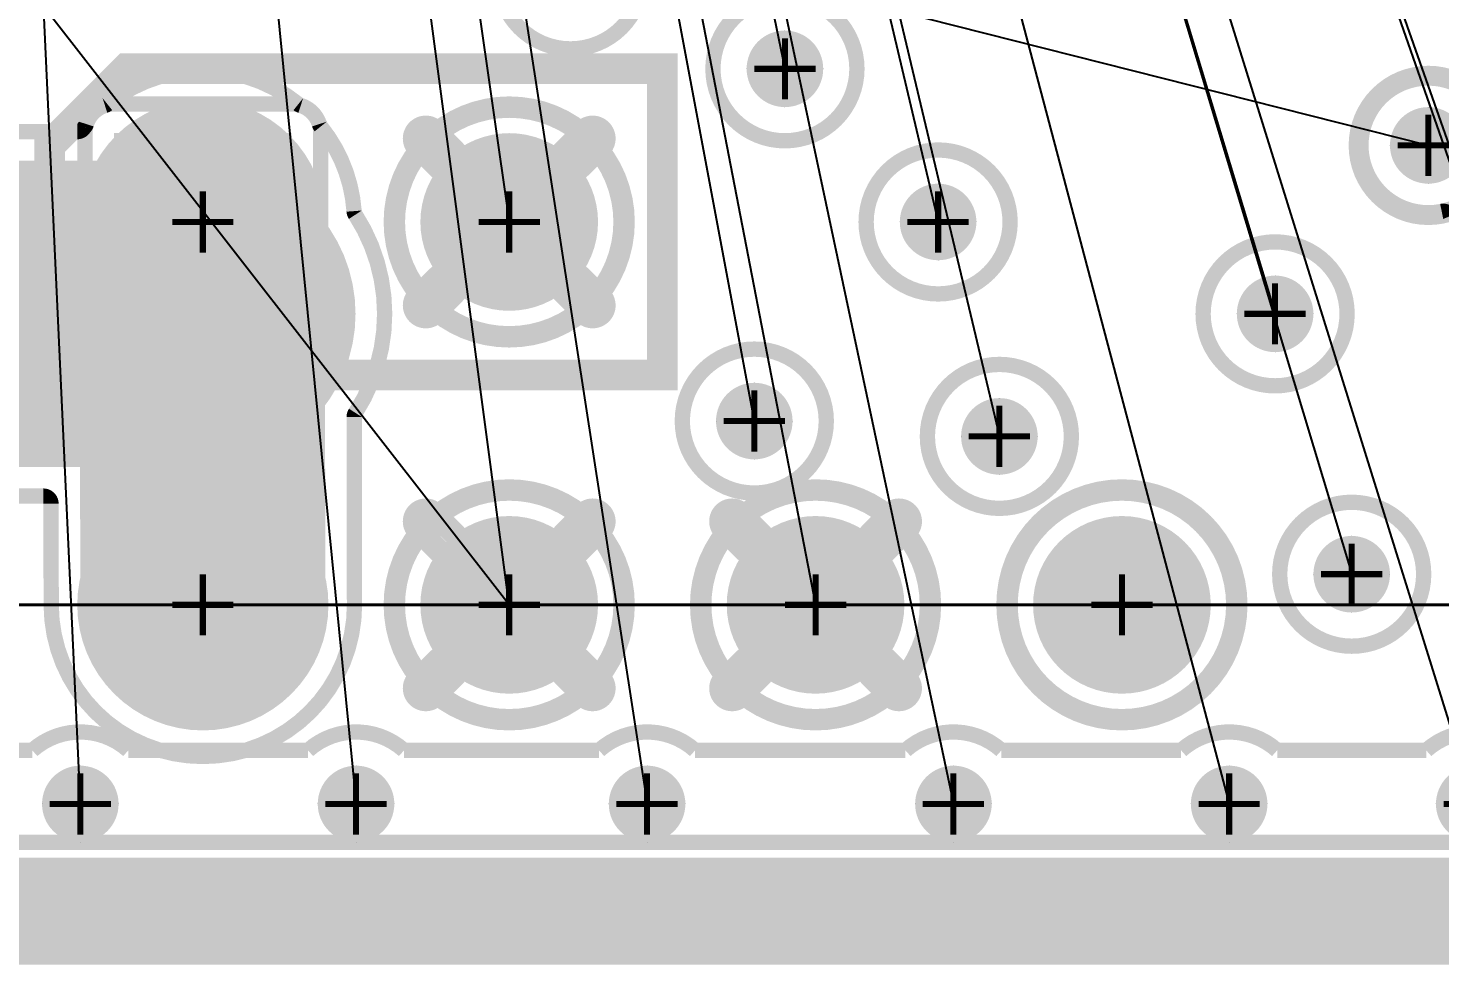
# Model space of a CAD drawing. Extents: x -1.33 to 3.2, y -3.63 to 2.02.
# Drawn here: x 0.343 to 0.8037, y -0.1175 to 0.1882 of the extents above; entities that cross this region are included whole.
import ezdxf
from ezdxf.enums import TextEntityAlignment as Align

# ---------------------------------------------------------------- set-up
doc = ezdxf.new("R2010")
doc.units = 0
for name, pattern in [('SIG_0', [2, 1, 1]), ('SIG_40', [2, 1, 1]), ('SIG_52', [2, 1, 1]), ('TRMIDX_4096', [2, 1, 1])]:
    doc.linetypes.add(name, pattern=pattern)
for name, color, linetype in [('2D_LINE_125', 3, 'CONTINUOUS'), ('2D_LINE_126', 6, 'CONTINUOUS'), ('BOARD_OUTLINE_00', 254, 'CONTINUOUS'), ('DIMENSION5_122', 254, 'CONTINUOUS'), ('DRIL_PLTE_THRU_01', 16, 'CONTINUOUS'), ('DRIL_PLTE_THRU_02', 106, 'CONTINUOUS'), ('DRIL_PLTE_THRU_03', 255, 'CONTINUOUS'), ('DRIL_PLTE_THRU_04', 176, 'CONTINUOUS'), ('DRIL_SYMBOL', 254, 'CONTINUOUS'), ('LINK_00', 254, 'CONTINUOUS'), ('PADS_BOT', 5, 'CONTINUOUS'), ('PADS_INNER', 1, 'CONTINUOUS'), ('PADS_TOP', 1, 'CONTINUOUS'), ('PART_NAME_123', 255, 'CONTINUOUS'), ('PART_TOP_2DLINE_123', 255, 'CONTINUOUS'), ('POUR_OUTLINE_01', 1, 'CONTINUOUS'), ('POUR_OUTLINE_02', 112, 'CONTINUOUS'), ('POUR_OUTLINE_03', 222, 'CONTINUOUS'), ('POUR_OUTLINE_04', 5, 'CONTINUOUS'), ('POUR_PADTHERM_01', 1, 'CONTINUOUS'), ('POUR_PADTHERM_02', 112, 'CONTINUOUS'), ('POUR_PADTHERM_04', 5, 'CONTINUOUS'), ('POUR_VIATHERM_01', 1, 'CONTINUOUS'), ('POUR_VIATHERM_02', 112, 'CONTINUOUS'), ('POUR_VIATHERM_03', 222, 'CONTINUOUS'), ('POUR_VIATHERM_04', 5, 'CONTINUOUS'), ('POUR_VOID_01', 1, 'CONTINUOUS'), ('POUR_VOID_02', 112, 'CONTINUOUS'), ('POUR_VOID_03', 222, 'CONTINUOUS'), ('POUR_VOID_04', 5, 'CONTINUOUS'), ('TRACE_01', 1, 'CONTINUOUS'), ('VIAPTS', 34, 'CONTINUOUS')]:
    doc.layers.add(name, color=color, linetype=linetype)
doc.styles.add('W0$005', font='simplex', dxfattribs={"width": 0.75})

# ---------------------------------------------------------------- blocks, each defined once
blk = doc.blocks.new('BOARD_1')
at = {"layer": 'BOARD_OUTLINE_00', "const_width": 0.01}
blk.add_lwpolyline([(-0.04, 0), (2.56, 0), (2.56, 0.1), (2.65685, 0.19685), (2.65685, 1.45669), (2.56, 1.55354), (2.56, 2.1), (-0.04, 2.1)], close=True, dxfattribs=at)
blk = doc.blocks.new('DRAWING_9')
at = {"layer": '2D_LINE_125', "const_width": 0.035}
blk.add_lwpolyline([(-0.04, 0), (2.56, 0), (2.56, 0.1), (2.65685, 0.19685), (2.65685, 1.45669), (2.56, 1.55354), (2.56, 2.1), (-0.04, 2.1)], close=True, dxfattribs=at)
blk = doc.blocks.new('DRAWING_10')
at = {"layer": '2D_LINE_126', "const_width": 0.035}
blk.add_lwpolyline([(-0.04, 0), (2.56, 0), (2.56, 0.1), (2.65685, 0.19685), (2.65685, 1.45669), (2.56, 1.55354), (2.56, 2.1), (-0.04, 2.1)], close=True, dxfattribs=at)
blk = doc.blocks.new('D_2dfeghi_16')
at = {"layer": 'DIMENSION5_122', "linetype": 'TRMIDX_4096', "const_width": 0.001}
blk.add_lwpolyline([(0.05, 0), (1.89, 0)], dxfattribs=at)
blk = doc.blocks.new('D_2dfeghi_17')
at = {"layer": 'DIMENSION5_122', "linetype": 'TRMIDX_4096', "const_width": 0.001}
blk.add_lwpolyline([(0.05, 0), (1.89, 0)], dxfattribs=at)
blk = doc.blocks.new('D_2dfeghi_18')
at = {"layer": 'DIMENSION5_122', "linetype": 'TRMIDX_4096', "const_width": 0.001}
blk.add_lwpolyline([(0.05, 0), (1.89, 0)], dxfattribs=at)
blk = doc.blocks.new('POUR_VOID_729')
at = {"layer": 'POUR_VOID_01', "const_width": 0.005}
blk.add_lwpolyline([(-16.1328, -17.77307, 0.361081), (-16.13562, -17.77156, -1.283839), (-16.13362, -17.72894, 0.760359)], format="xyb", dxfattribs=at)
blk = doc.blocks.new('POUR_VOID_725')
at = {"layer": 'POUR_VOID_01', "const_width": 0.005}
blk.add_lwpolyline([(-16.2785, -17.9, 1), (-16.2015, -17.9, 1)], format="xyb", close=True, dxfattribs=at)
blk = doc.blocks.new('POUR_VOID_722')
at = {"layer": 'POUR_VOID_01', "const_width": 0.005}
blk.add_lwpolyline([(-16.603, -17.7455), (-16.58099, -17.7455, 0.23096), (-16.57902, -17.74454, -0.004505), (-16.57846, -17.74384, 0.091383), (-16.57803, -17.74304, -0.238905), (-16.57196, -17.73697, 0.091383), (-16.57116, -17.73654, -0.354241), (-16.50884, -17.73654, 0.091383), (-16.50804, -17.73697, -0.238905), (-16.50197, -17.74304, 0.091383), (-16.50154, -17.74384, -0.153499), (-16.49063, -17.77146, 0.126528), (-16.49023, -17.77264, -0.295502), (-16.4902, -17.83732, 0.144544), (-16.4906, -17.83868), (-16.4906, -17.83868), (-16.4905, -17.89992), (-16.4905, -17.89991), (-16.4905, -17.9, -0.999135), (-16.5895, -17.90008), (-16.58956, -17.867, 0.413722), (-16.59206, -17.8645), (-16.61567, -17.8645, 0.723865)], format="xyb", dxfattribs=at)
blk = doc.blocks.new('POUR_VOID_721')
at = {"layer": 'POUR_VOID_01', "const_width": 0.005}
blk.add_lwpolyline([(-16.4785, -17.775, 1), (-16.4015, -17.775, 1)], format="xyb", close=True, dxfattribs=at)
blk = doc.blocks.new('POUR_VOID_720')
at = {"layer": 'POUR_VOID_01', "const_width": 0.005}
blk.add_lwpolyline([(-16.4785, -17.9, 1), (-16.4015, -17.9, 1)], format="xyb", close=True, dxfattribs=at)
blk = doc.blocks.new('POUR_VOID_719')
at = {"layer": 'POUR_VOID_01', "const_width": 0.005}
blk.add_lwpolyline([(-16.3785, -17.9, 1), (-16.3015, -17.9, 1)], format="xyb", close=True, dxfattribs=at)
blk = doc.blocks.new('POUR_OUTLINE_677')
at = {"layer": 'POUR_OUTLINE_01', "const_width": 0.005}
blk.add_lwpolyline([(-15.36565, -16.56621), (-15.36565, -16.55366, 0.198912), (-15.36638, -16.55189), (-15.45591, -16.46237, -0.198912), (-15.4625, -16.44646), (-15.4625, -15.925, 0.414214), (-15.465, -15.9225), (-18.015, -15.9225, 0.414214), (-18.0175, -15.925), (-18.0175, -17.975, 0.414214), (-18.015, -17.9775), (-15.465, -17.9775, 0.414214), (-15.4625, -17.975), (-15.4625, -17.9, -0.198912), (-15.45591, -17.88409), (-15.36638, -17.79456, 0.198912), (-15.36565, -17.79279), (-15.36565, -17.78025, 0.661266), (-15.36988, -17.77845, -2.350215), (-15.36988, -17.67037, 0.661266), (-15.36565, -17.66857), (-15.36565, -16.67789, 0.661266), (-15.36988, -16.67609, -2.350215), (-15.36988, -16.56801, 0.661266)], format="xyb", close=True, dxfattribs=at)
for name in ['POUR_VOID_729', 'POUR_VOID_722', 'POUR_VOID_721', 'POUR_VOID_720', 'POUR_VOID_719', 'POUR_VOID_725']:
    blk.add_blockref(name, (0, 0))
blk = doc.blocks.new('POUR_PADTHERM_743')
at = {"layer": 'POUR_PADTHERM_01', "const_width": 0.0075}
for points in [[(-16.46988, -17.87543), (-16.46316, -17.88215, 1), (-16.45785, -17.87684), (-16.46457, -17.87012, 1), (-16.46988, -17.87543)], [(-16.41543, -17.87012), (-16.42215, -17.87684, 1), (-16.41684, -17.88215), (-16.41012, -17.87543, 1), (-16.41543, -17.87012)], [(-16.46457, -17.92988), (-16.45785, -17.92316, 1), (-16.46316, -17.91785), (-16.46988, -17.92457, 1), (-16.46457, -17.92988)], [(-16.41012, -17.92457), (-16.41684, -17.91785, 1), (-16.42215, -17.92316), (-16.41543, -17.92988, 1), (-16.41012, -17.92457)]]:
    blk.add_lwpolyline(points, format="xyb", dxfattribs=at)
blk = doc.blocks.new('POUR_VIATHERM_1109')
at = {"layer": 'POUR_VIATHERM_01'}
for points in [[(-16.58, -17.9525), (-16.58, -17.9525)], [(-16.5925, -17.965), (-16.5925, -17.965)], [(-16.5675, -17.965), (-16.5675, -17.965)], [(-16.58, -17.9775), (-16.58, -17.9775)]]:
    blk.add_lwpolyline(points, dxfattribs=at)
blk = doc.blocks.new('POUR_VIATHERM_1110')
at = {"layer": 'POUR_VIATHERM_01'}
for points in [[(-16.49, -17.9525), (-16.49, -17.9525)], [(-16.5025, -17.965), (-16.5025, -17.965)], [(-16.4775, -17.965), (-16.4775, -17.965)], [(-16.49, -17.9775), (-16.49, -17.9775)]]:
    blk.add_lwpolyline(points, dxfattribs=at)
blk = doc.blocks.new('POUR_VIATHERM_1111')
at = {"layer": 'POUR_VIATHERM_01'}
for points in [[(-16.395, -17.9525), (-16.395, -17.9525)], [(-16.4075, -17.965), (-16.4075, -17.965)], [(-16.3825, -17.965), (-16.3825, -17.965)], [(-16.395, -17.9775), (-16.395, -17.9775)]]:
    blk.add_lwpolyline(points, dxfattribs=at)
blk = doc.blocks.new('POUR_VIATHERM_1120')
at = {"layer": 'POUR_VIATHERM_01'}
for points in [[(-16.295, -17.9525), (-16.295, -17.9525)], [(-16.3075, -17.965), (-16.3075, -17.965)], [(-16.2825, -17.965), (-16.2825, -17.965)], [(-16.295, -17.9775), (-16.295, -17.9775)]]:
    blk.add_lwpolyline(points, dxfattribs=at)
blk = doc.blocks.new('POUR_VIATHERM_1123')
at = {"layer": 'POUR_VIATHERM_01'}
for points in [[(-16.125, -17.9525), (-16.125, -17.9525)], [(-16.1375, -17.965), (-16.1375, -17.965)], [(-16.1125, -17.965), (-16.1125, -17.965)], [(-16.125, -17.9775), (-16.125, -17.9775)]]:
    blk.add_lwpolyline(points, dxfattribs=at)
blk = doc.blocks.new('POUR_VIATHERM_1124')
at = {"layer": 'POUR_VIATHERM_01'}
for points in [[(-16.205, -17.9525), (-16.205, -17.9525)], [(-16.2175, -17.965), (-16.2175, -17.965)], [(-16.1925, -17.965), (-16.1925, -17.965)], [(-16.205, -17.9775), (-16.205, -17.9775)]]:
    blk.add_lwpolyline(points, dxfattribs=at)
blk = doc.blocks.new('POUR_VIATHERM_1126')
at = {"layer": 'POUR_VIATHERM_01'}
for points in [[(-16.165, -17.8775), (-16.165, -17.8775)], [(-16.1775, -17.89), (-16.1775, -17.89)], [(-16.1525, -17.89), (-16.1525, -17.89)], [(-16.165, -17.9025), (-16.165, -17.9025)]]:
    blk.add_lwpolyline(points, dxfattribs=at)
blk = doc.blocks.new('POUR_VIATHERM_1127')
at = {"layer": 'POUR_VIATHERM_01'}
for points in [[(-16.19, -17.7925), (-16.19, -17.7925)], [(-16.2025, -17.805), (-16.2025, -17.805)], [(-16.1775, -17.805), (-16.1775, -17.805)], [(-16.19, -17.8175), (-16.19, -17.8175)]]:
    blk.add_lwpolyline(points, dxfattribs=at)
blk = doc.blocks.new('POUR_VIATHERM_1130')
at = {"layer": 'POUR_VIATHERM_01'}
for points in [[(-16.36, -17.8275), (-16.36, -17.8275)], [(-16.3725, -17.84), (-16.3725, -17.84)], [(-16.3475, -17.84), (-16.3475, -17.84)], [(-16.36, -17.8525), (-16.36, -17.8525)]]:
    blk.add_lwpolyline(points, dxfattribs=at)
blk = doc.blocks.new('POUR_VIATHERM_1131')
at = {"layer": 'POUR_VIATHERM_01'}
for points in [[(-16.28, -17.8325), (-16.28, -17.8325)], [(-16.2925, -17.845), (-16.2925, -17.845)], [(-16.2675, -17.845), (-16.2675, -17.845)], [(-16.28, -17.8575), (-16.28, -17.8575)]]:
    blk.add_lwpolyline(points, dxfattribs=at)
blk = doc.blocks.new('POUR_VIATHERM_1132')
at = {"layer": 'POUR_VIATHERM_01'}
for points in [[(-16.3, -17.7625), (-16.3, -17.7625)], [(-16.3125, -17.775), (-16.3125, -17.775)], [(-16.2875, -17.775), (-16.2875, -17.775)], [(-16.3, -17.7875), (-16.3, -17.7875)]]:
    blk.add_lwpolyline(points, dxfattribs=at)
blk = doc.blocks.new('POUR_VIATHERM_1134')
at = {"layer": 'POUR_VIATHERM_01'}
for points in [[(-16.35, -17.7125), (-16.35, -17.7125)], [(-16.3625, -17.725), (-16.3625, -17.725)], [(-16.3375, -17.725), (-16.3375, -17.725)], [(-16.35, -17.7375), (-16.35, -17.7375)]]:
    blk.add_lwpolyline(points, dxfattribs=at)
blk = doc.blocks.new('POUR_PADTHERM_1245')
at = {"layer": 'POUR_PADTHERM_01', "const_width": 0.0075}
for points in [[(-16.46988, -17.75043), (-16.46316, -17.75715, 1), (-16.45785, -17.75184), (-16.46457, -17.74512, 1), (-16.46988, -17.75043)], [(-16.41543, -17.74512), (-16.42215, -17.75184, 1), (-16.41684, -17.75715), (-16.41012, -17.75043, 1), (-16.41543, -17.74512)], [(-16.46457, -17.80488), (-16.45785, -17.79816, 1), (-16.46316, -17.79285), (-16.46988, -17.79957, 1), (-16.46457, -17.80488)], [(-16.41012, -17.79957), (-16.41684, -17.79285, 1), (-16.42215, -17.79816), (-16.41543, -17.80488, 1), (-16.41012, -17.79957)]]:
    blk.add_lwpolyline(points, format="xyb", dxfattribs=at)
blk = doc.blocks.new('POUR_PADTHERM_1367')
at = {"layer": 'POUR_PADTHERM_01', "const_width": 0.0075}
for points in [[(-16.36988, -17.87543), (-16.36316, -17.88215, 1), (-16.35785, -17.87684), (-16.36457, -17.87012, 1), (-16.36988, -17.87543)], [(-16.31543, -17.87012), (-16.32215, -17.87684, 1), (-16.31684, -17.88215), (-16.31012, -17.87543, 1), (-16.31543, -17.87012)], [(-16.36457, -17.92988), (-16.35785, -17.92316, 1), (-16.36316, -17.91785), (-16.36988, -17.92457, 1), (-16.36457, -17.92988)], [(-16.31012, -17.92457), (-16.31684, -17.91785, 1), (-16.32215, -17.92316), (-16.31543, -17.92988, 1), (-16.31012, -17.92457)]]:
    blk.add_lwpolyline(points, format="xyb", dxfattribs=at)
blk = doc.blocks.new('POUR_HEADER_0')
for name in ['POUR_OUTLINE_677', 'POUR_VIATHERM_1134', 'POUR_PADTHERM_1245', 'POUR_VIATHERM_1132', 'POUR_VIATHERM_1127', 'POUR_VIATHERM_1130', 'POUR_VIATHERM_1131', 'POUR_PADTHERM_743', 'POUR_PADTHERM_1367', 'POUR_VIATHERM_1126', 'POUR_VIATHERM_1109', 'POUR_VIATHERM_1110', 'POUR_VIATHERM_1111', 'POUR_VIATHERM_1120', 'POUR_VIATHERM_1124', 'POUR_VIATHERM_1123']:
    blk.add_blockref(name, (18, 18))
blk = doc.blocks.new('POUR_VOID_58')
at = {"layer": 'POUR_VOID_04', "const_width": 0.005}
blk.add_lwpolyline([(-16.2785, -17.9, 1), (-16.2015, -17.9, 1)], format="xyb", close=True, dxfattribs=at)
blk = doc.blocks.new('POUR_VOID_57')
at = {"layer": 'POUR_VOID_04', "const_width": 0.005}
blk.add_lwpolyline([(-16.162, -17.75, 1), (-16.118, -17.75, 1)], format="xyb", close=True, dxfattribs=at)
blk = doc.blocks.new('POUR_VOID_50')
at = {"layer": 'POUR_VOID_04', "const_width": 0.005}
blk.add_lwpolyline([(-16.5015, -17.746), (-16.5015, -17.804, -0.414214), (-16.511, -17.8135), (-16.569, -17.8135, -0.414214), (-16.5785, -17.804), (-16.5785, -17.746, -0.414214), (-16.569, -17.7365), (-16.511, -17.7365, -0.414214)], format="xyb", close=True, dxfattribs=at)
blk = doc.blocks.new('POUR_VOID_49')
at = {"layer": 'POUR_VOID_04', "const_width": 0.005}
blk.add_lwpolyline([(-16.5785, -17.9, 1), (-16.5015, -17.9, 1)], format="xyb", close=True, dxfattribs=at)
blk = doc.blocks.new('POUR_VOID_48')
at = {"layer": 'POUR_VOID_04', "const_width": 0.005}
blk.add_lwpolyline([(-16.4785, -17.775, 1), (-16.4015, -17.775, 1)], format="xyb", close=True, dxfattribs=at)
blk = doc.blocks.new('POUR_VOID_47')
at = {"layer": 'POUR_VOID_04', "const_width": 0.005}
blk.add_lwpolyline([(-16.4785, -17.9, 1), (-16.4015, -17.9, 1)], format="xyb", close=True, dxfattribs=at)
blk = doc.blocks.new('POUR_VOID_46')
at = {"layer": 'POUR_VOID_04', "const_width": 0.005}
blk.add_lwpolyline([(-16.3785, -17.9, 1), (-16.3015, -17.9, 1)], format="xyb", close=True, dxfattribs=at)
blk = doc.blocks.new('POUR_OUTLINE_4')
at = {"layer": 'POUR_OUTLINE_04', "const_width": 0.005}
blk.add_lwpolyline([(-15.36565, -16.56621), (-15.36565, -16.55366, 0.198912), (-15.36638, -16.55189), (-15.45591, -16.46237, -0.198912), (-15.4625, -16.44646), (-15.4625, -15.925, 0.414214), (-15.465, -15.9225), (-18.015, -15.9225, 0.414214), (-18.0175, -15.925), (-18.0175, -17.975, 0.414214), (-18.015, -17.9775), (-15.465, -17.9775, 0.414214), (-15.4625, -17.975), (-15.4625, -17.9, -0.198912), (-15.45591, -17.88409), (-15.36638, -17.79456, 0.198912), (-15.36565, -17.79279), (-15.36565, -17.78025, 0.661266), (-15.36988, -17.77845, -2.350215), (-15.36988, -17.67037, 0.661266), (-15.36565, -17.66857), (-15.36565, -16.67789, 0.661266), (-15.36988, -16.67609, -2.350215), (-15.36988, -16.56801, 0.661266)], format="xyb", close=True, dxfattribs=at)
for name in ['POUR_VOID_57', 'POUR_VOID_50', 'POUR_VOID_48', 'POUR_VOID_49', 'POUR_VOID_47', 'POUR_VOID_46', 'POUR_VOID_58']:
    blk.add_blockref(name, (0, 0))
blk = doc.blocks.new('POUR_PADTHERM_71')
at = {"layer": 'POUR_PADTHERM_04', "const_width": 0.0075}
for points in [[(-16.46988, -17.87543), (-16.46316, -17.88215, 1), (-16.45785, -17.87684), (-16.46457, -17.87012, 1), (-16.46988, -17.87543)], [(-16.41543, -17.87012), (-16.42215, -17.87684, 1), (-16.41684, -17.88215), (-16.41012, -17.87543, 1), (-16.41543, -17.87012)], [(-16.46457, -17.92988), (-16.45785, -17.92316, 1), (-16.46316, -17.91785), (-16.46988, -17.92457, 1), (-16.46457, -17.92988)], [(-16.41012, -17.92457), (-16.41684, -17.91785, 1), (-16.42215, -17.92316), (-16.41543, -17.92988, 1), (-16.41012, -17.92457)]]:
    blk.add_lwpolyline(points, format="xyb", dxfattribs=at)
blk = doc.blocks.new('POUR_VIATHERM_397')
at = {"layer": 'POUR_VIATHERM_04'}
for points in [[(-16.58, -17.9525), (-16.58, -17.9525)], [(-16.5925, -17.965), (-16.5925, -17.965)], [(-16.5675, -17.965), (-16.5675, -17.965)], [(-16.58, -17.9775), (-16.58, -17.9775)]]:
    blk.add_lwpolyline(points, dxfattribs=at)
blk = doc.blocks.new('POUR_VIATHERM_398')
at = {"layer": 'POUR_VIATHERM_04'}
for points in [[(-16.49, -17.9525), (-16.49, -17.9525)], [(-16.5025, -17.965), (-16.5025, -17.965)], [(-16.4775, -17.965), (-16.4775, -17.965)], [(-16.49, -17.9775), (-16.49, -17.9775)]]:
    blk.add_lwpolyline(points, dxfattribs=at)
blk = doc.blocks.new('POUR_VIATHERM_399')
at = {"layer": 'POUR_VIATHERM_04'}
for points in [[(-16.395, -17.9525), (-16.395, -17.9525)], [(-16.4075, -17.965), (-16.4075, -17.965)], [(-16.3825, -17.965), (-16.3825, -17.965)], [(-16.395, -17.9775), (-16.395, -17.9775)]]:
    blk.add_lwpolyline(points, dxfattribs=at)
blk = doc.blocks.new('POUR_VIATHERM_408')
at = {"layer": 'POUR_VIATHERM_04'}
for points in [[(-16.295, -17.9525), (-16.295, -17.9525)], [(-16.3075, -17.965), (-16.3075, -17.965)], [(-16.2825, -17.965), (-16.2825, -17.965)], [(-16.295, -17.9775), (-16.295, -17.9775)]]:
    blk.add_lwpolyline(points, dxfattribs=at)
blk = doc.blocks.new('POUR_VIATHERM_411')
at = {"layer": 'POUR_VIATHERM_04'}
for points in [[(-16.125, -17.9525), (-16.125, -17.9525)], [(-16.1375, -17.965), (-16.1375, -17.965)], [(-16.1125, -17.965), (-16.1125, -17.965)], [(-16.125, -17.9775), (-16.125, -17.9775)]]:
    blk.add_lwpolyline(points, dxfattribs=at)
blk = doc.blocks.new('POUR_VIATHERM_412')
at = {"layer": 'POUR_VIATHERM_04'}
for points in [[(-16.205, -17.9525), (-16.205, -17.9525)], [(-16.2175, -17.965), (-16.2175, -17.965)], [(-16.1925, -17.965), (-16.1925, -17.965)], [(-16.205, -17.9775), (-16.205, -17.9775)]]:
    blk.add_lwpolyline(points, dxfattribs=at)
blk = doc.blocks.new('POUR_VIATHERM_414')
at = {"layer": 'POUR_VIATHERM_04'}
for points in [[(-16.165, -17.8775), (-16.165, -17.8775)], [(-16.1775, -17.89), (-16.1775, -17.89)], [(-16.1525, -17.89), (-16.1525, -17.89)], [(-16.165, -17.9025), (-16.165, -17.9025)]]:
    blk.add_lwpolyline(points, dxfattribs=at)
blk = doc.blocks.new('POUR_VIATHERM_415')
at = {"layer": 'POUR_VIATHERM_04'}
for points in [[(-16.19, -17.7925), (-16.19, -17.7925)], [(-16.2025, -17.805), (-16.2025, -17.805)], [(-16.1775, -17.805), (-16.1775, -17.805)], [(-16.19, -17.8175), (-16.19, -17.8175)]]:
    blk.add_lwpolyline(points, dxfattribs=at)
blk = doc.blocks.new('POUR_VIATHERM_418')
at = {"layer": 'POUR_VIATHERM_04'}
for points in [[(-16.36, -17.8275), (-16.36, -17.8275)], [(-16.3725, -17.84), (-16.3725, -17.84)], [(-16.3475, -17.84), (-16.3475, -17.84)], [(-16.36, -17.8525), (-16.36, -17.8525)]]:
    blk.add_lwpolyline(points, dxfattribs=at)
blk = doc.blocks.new('POUR_VIATHERM_419')
at = {"layer": 'POUR_VIATHERM_04'}
for points in [[(-16.28, -17.8325), (-16.28, -17.8325)], [(-16.2925, -17.845), (-16.2925, -17.845)], [(-16.2675, -17.845), (-16.2675, -17.845)], [(-16.28, -17.8575), (-16.28, -17.8575)]]:
    blk.add_lwpolyline(points, dxfattribs=at)
blk = doc.blocks.new('POUR_VIATHERM_420')
at = {"layer": 'POUR_VIATHERM_04'}
for points in [[(-16.3, -17.7625), (-16.3, -17.7625)], [(-16.3125, -17.775), (-16.3125, -17.775)], [(-16.2875, -17.775), (-16.2875, -17.775)], [(-16.3, -17.7875), (-16.3, -17.7875)]]:
    blk.add_lwpolyline(points, dxfattribs=at)
blk = doc.blocks.new('POUR_VIATHERM_422')
at = {"layer": 'POUR_VIATHERM_04'}
for points in [[(-16.35, -17.7125), (-16.35, -17.7125)], [(-16.3625, -17.725), (-16.3625, -17.725)], [(-16.3375, -17.725), (-16.3375, -17.725)], [(-16.35, -17.7375), (-16.35, -17.7375)]]:
    blk.add_lwpolyline(points, dxfattribs=at)
blk = doc.blocks.new('POUR_PADTHERM_532')
at = {"layer": 'POUR_PADTHERM_04', "const_width": 0.0075}
for points in [[(-16.46988, -17.75043), (-16.46316, -17.75715, 1), (-16.45785, -17.75184), (-16.46457, -17.74512, 1), (-16.46988, -17.75043)], [(-16.41543, -17.74512), (-16.42215, -17.75184, 1), (-16.41684, -17.75715), (-16.41012, -17.75043, 1), (-16.41543, -17.74512)], [(-16.46457, -17.80488), (-16.45785, -17.79816, 1), (-16.46316, -17.79285), (-16.46988, -17.79957, 1), (-16.46457, -17.80488)], [(-16.41012, -17.79957), (-16.41684, -17.79285, 1), (-16.42215, -17.79816), (-16.41543, -17.80488, 1), (-16.41012, -17.79957)]]:
    blk.add_lwpolyline(points, format="xyb", dxfattribs=at)
blk = doc.blocks.new('POUR_PADTHERM_653')
at = {"layer": 'POUR_PADTHERM_04', "const_width": 0.0075}
for points in [[(-16.36988, -17.87543), (-16.36316, -17.88215, 1), (-16.35785, -17.87684), (-16.36457, -17.87012, 1), (-16.36988, -17.87543)], [(-16.31543, -17.87012), (-16.32215, -17.87684, 1), (-16.31684, -17.88215), (-16.31012, -17.87543, 1), (-16.31543, -17.87012)], [(-16.36457, -17.92988), (-16.35785, -17.92316, 1), (-16.36316, -17.91785), (-16.36988, -17.92457, 1), (-16.36457, -17.92988)], [(-16.31012, -17.92457), (-16.31684, -17.91785, 1), (-16.32215, -17.92316), (-16.31543, -17.92988, 1), (-16.31012, -17.92457)]]:
    blk.add_lwpolyline(points, format="xyb", dxfattribs=at)
blk = doc.blocks.new('POUR_HEADER_1')
for name in ['POUR_OUTLINE_4', 'POUR_VIATHERM_422', 'POUR_PADTHERM_532', 'POUR_VIATHERM_420', 'POUR_VIATHERM_415', 'POUR_VIATHERM_418', 'POUR_VIATHERM_419', 'POUR_PADTHERM_71', 'POUR_PADTHERM_653', 'POUR_VIATHERM_414', 'POUR_VIATHERM_397', 'POUR_VIATHERM_398', 'POUR_VIATHERM_399', 'POUR_VIATHERM_408', 'POUR_VIATHERM_412', 'POUR_VIATHERM_411']:
    blk.add_blockref(name, (18, 18))
blk = doc.blocks.new('POUR_VOID_1953')
at = {"layer": 'POUR_VOID_02', "const_width": 0.005}
blk.add_lwpolyline([(-16.5765, -17.775, 1), (-16.5035, -17.775, 1)], format="xyb", close=True, dxfattribs=at)
blk = doc.blocks.new('POUR_VOID_1952')
at = {"layer": 'POUR_VOID_02', "const_width": 0.005}
blk.add_lwpolyline([(-16.5765, -17.9, 1), (-16.5035, -17.9, 1)], format="xyb", close=True, dxfattribs=at)
blk = doc.blocks.new('POUR_VOID_1950')
at = {"layer": 'POUR_VOID_02', "const_width": 0.005}
blk.add_lwpolyline([(-16.4765, -17.775, 1), (-16.4035, -17.775, 1)], format="xyb", close=True, dxfattribs=at)
blk = doc.blocks.new('POUR_VOID_1949')
at = {"layer": 'POUR_VOID_02', "const_width": 0.005}
blk.add_lwpolyline([(-16.4765, -17.9, 1), (-16.4035, -17.9, 1)], format="xyb", close=True, dxfattribs=at)
blk = doc.blocks.new('POUR_VOID_1946')
at = {"layer": 'POUR_VOID_02', "const_width": 0.005}
blk.add_lwpolyline([(-16.3765, -17.9, 1), (-16.3035, -17.9, 1)], format="xyb", close=True, dxfattribs=at)
blk = doc.blocks.new('POUR_VOID_1944')
at = {"layer": 'POUR_VOID_02', "const_width": 0.005}
blk.add_lwpolyline([(-16.2765, -17.9, 1), (-16.2035, -17.9, 1)], format="xyb", close=True, dxfattribs=at)
blk = doc.blocks.new('POUR_VOID_1942')
at = {"layer": 'POUR_VOID_02', "const_width": 0.005}
blk.add_lwpolyline([(-16.1635, -17.75, 1), (-16.1165, -17.75, 1)], format="xyb", close=True, dxfattribs=at)
blk = doc.blocks.new('POUR_OUTLINE_1921')
at = {"layer": 'POUR_OUTLINE_02', "const_width": 0.005}
blk.add_lwpolyline([(-15.36565, -17.63338), (-15.36565, -16.71308, -1.466646), (-15.40121, -16.51706), (-15.45591, -16.46237, -0.198912), (-15.4625, -16.44646), (-15.4625, -15.9225), (-18.0175, -15.9225), (-18.0175, -17.9775), (-15.4625, -17.9775), (-15.4625, -17.9, -0.198912), (-15.45591, -17.88409), (-15.40121, -17.82939, -1.466646)], format="xyb", close=True, dxfattribs=at)
for name in ['POUR_VOID_1942', 'POUR_VOID_1953', 'POUR_VOID_1950', 'POUR_VOID_1952', 'POUR_VOID_1949', 'POUR_VOID_1946', 'POUR_VOID_1944']:
    blk.add_blockref(name, (0, 0))
blk = doc.blocks.new('POUR_PADTHERM_2008')
at = {"layer": 'POUR_PADTHERM_02', "const_width": 0.0075}
for points in [[(-16.46846, -17.87684), (-16.46316, -17.88215, 1), (-16.45785, -17.87684), (-16.46316, -17.87154, 1), (-16.46846, -17.87684)], [(-16.41684, -17.87154), (-16.42215, -17.87684, 1), (-16.41684, -17.88215), (-16.41154, -17.87684, 1), (-16.41684, -17.87154)], [(-16.46316, -17.92846), (-16.45785, -17.92316, 1), (-16.46316, -17.91785), (-16.46846, -17.92316, 1), (-16.46316, -17.92846)], [(-16.41154, -17.92316), (-16.41684, -17.91785, 1), (-16.42215, -17.92316), (-16.41684, -17.92846, 1), (-16.41154, -17.92316)]]:
    blk.add_lwpolyline(points, format="xyb", dxfattribs=at)
blk = doc.blocks.new('POUR_VIATHERM_2336')
at = {"layer": 'POUR_VIATHERM_02'}
for points in [[(-16.58, -17.9525), (-16.58, -17.9525)], [(-16.5925, -17.965), (-16.5925, -17.965)], [(-16.5675, -17.965), (-16.5675, -17.965)], [(-16.58, -17.9775), (-16.58, -17.9775)]]:
    blk.add_lwpolyline(points, dxfattribs=at)
blk = doc.blocks.new('POUR_VIATHERM_2337')
at = {"layer": 'POUR_VIATHERM_02'}
for points in [[(-16.49, -17.9525), (-16.49, -17.9525)], [(-16.5025, -17.965), (-16.5025, -17.965)], [(-16.4775, -17.965), (-16.4775, -17.965)], [(-16.49, -17.9775), (-16.49, -17.9775)]]:
    blk.add_lwpolyline(points, dxfattribs=at)
blk = doc.blocks.new('POUR_VIATHERM_2338')
at = {"layer": 'POUR_VIATHERM_02'}
for points in [[(-16.395, -17.9525), (-16.395, -17.9525)], [(-16.4075, -17.965), (-16.4075, -17.965)], [(-16.3825, -17.965), (-16.3825, -17.965)], [(-16.395, -17.9775), (-16.395, -17.9775)]]:
    blk.add_lwpolyline(points, dxfattribs=at)
blk = doc.blocks.new('POUR_VIATHERM_2347')
at = {"layer": 'POUR_VIATHERM_02'}
for points in [[(-16.295, -17.9525), (-16.295, -17.9525)], [(-16.3075, -17.965), (-16.3075, -17.965)], [(-16.2825, -17.965), (-16.2825, -17.965)], [(-16.295, -17.9775), (-16.295, -17.9775)]]:
    blk.add_lwpolyline(points, dxfattribs=at)
blk = doc.blocks.new('POUR_VIATHERM_2350')
at = {"layer": 'POUR_VIATHERM_02'}
for points in [[(-16.125, -17.9525), (-16.125, -17.9525)], [(-16.1375, -17.965), (-16.1375, -17.965)], [(-16.1125, -17.965), (-16.1125, -17.965)], [(-16.125, -17.9775), (-16.125, -17.9775)]]:
    blk.add_lwpolyline(points, dxfattribs=at)
blk = doc.blocks.new('POUR_VIATHERM_2351')
at = {"layer": 'POUR_VIATHERM_02'}
for points in [[(-16.205, -17.9525), (-16.205, -17.9525)], [(-16.2175, -17.965), (-16.2175, -17.965)], [(-16.1925, -17.965), (-16.1925, -17.965)], [(-16.205, -17.9775), (-16.205, -17.9775)]]:
    blk.add_lwpolyline(points, dxfattribs=at)
blk = doc.blocks.new('POUR_VIATHERM_2353')
at = {"layer": 'POUR_VIATHERM_02'}
for points in [[(-16.165, -17.8775), (-16.165, -17.8775)], [(-16.1775, -17.89), (-16.1775, -17.89)], [(-16.1525, -17.89), (-16.1525, -17.89)], [(-16.165, -17.9025), (-16.165, -17.9025)]]:
    blk.add_lwpolyline(points, dxfattribs=at)
blk = doc.blocks.new('POUR_VIATHERM_2354')
at = {"layer": 'POUR_VIATHERM_02'}
for points in [[(-16.19, -17.7925), (-16.19, -17.7925)], [(-16.2025, -17.805), (-16.2025, -17.805)], [(-16.1775, -17.805), (-16.1775, -17.805)], [(-16.19, -17.8175), (-16.19, -17.8175)]]:
    blk.add_lwpolyline(points, dxfattribs=at)
blk = doc.blocks.new('POUR_VIATHERM_2357')
at = {"layer": 'POUR_VIATHERM_02'}
for points in [[(-16.36, -17.8275), (-16.36, -17.8275)], [(-16.3725, -17.84), (-16.3725, -17.84)], [(-16.3475, -17.84), (-16.3475, -17.84)], [(-16.36, -17.8525), (-16.36, -17.8525)]]:
    blk.add_lwpolyline(points, dxfattribs=at)
blk = doc.blocks.new('POUR_VIATHERM_2358')
at = {"layer": 'POUR_VIATHERM_02'}
for points in [[(-16.28, -17.8325), (-16.28, -17.8325)], [(-16.2925, -17.845), (-16.2925, -17.845)], [(-16.2675, -17.845), (-16.2675, -17.845)], [(-16.28, -17.8575), (-16.28, -17.8575)]]:
    blk.add_lwpolyline(points, dxfattribs=at)
blk = doc.blocks.new('POUR_VIATHERM_2359')
at = {"layer": 'POUR_VIATHERM_02'}
for points in [[(-16.3, -17.7625), (-16.3, -17.7625)], [(-16.3125, -17.775), (-16.3125, -17.775)], [(-16.2875, -17.775), (-16.2875, -17.775)], [(-16.3, -17.7875), (-16.3, -17.7875)]]:
    blk.add_lwpolyline(points, dxfattribs=at)
blk = doc.blocks.new('POUR_VIATHERM_2361')
at = {"layer": 'POUR_VIATHERM_02'}
for points in [[(-16.35, -17.7125), (-16.35, -17.7125)], [(-16.3625, -17.725), (-16.3625, -17.725)], [(-16.3375, -17.725), (-16.3375, -17.725)], [(-16.35, -17.7375), (-16.35, -17.7375)]]:
    blk.add_lwpolyline(points, dxfattribs=at)
blk = doc.blocks.new('POUR_PADTHERM_2471')
at = {"layer": 'POUR_PADTHERM_02', "const_width": 0.0075}
for points in [[(-16.46846, -17.75184), (-16.46316, -17.75715, 1), (-16.45785, -17.75184), (-16.46316, -17.74654, 1), (-16.46846, -17.75184)], [(-16.41684, -17.74654), (-16.42215, -17.75184, 1), (-16.41684, -17.75715), (-16.41154, -17.75184, 1), (-16.41684, -17.74654)], [(-16.46316, -17.80346), (-16.45785, -17.79816, 1), (-16.46316, -17.79285), (-16.46846, -17.79816, 1), (-16.46316, -17.80346)], [(-16.41154, -17.79816), (-16.41684, -17.79285, 1), (-16.42215, -17.79816), (-16.41684, -17.80346, 1), (-16.41154, -17.79816)]]:
    blk.add_lwpolyline(points, format="xyb", dxfattribs=at)
blk = doc.blocks.new('POUR_HEADER_2')
for name in ['POUR_OUTLINE_1921', 'POUR_VIATHERM_2361', 'POUR_PADTHERM_2471', 'POUR_VIATHERM_2359', 'POUR_VIATHERM_2354', 'POUR_VIATHERM_2357', 'POUR_VIATHERM_2358', 'POUR_PADTHERM_2008', 'POUR_VIATHERM_2353', 'POUR_VIATHERM_2336', 'POUR_VIATHERM_2337', 'POUR_VIATHERM_2338', 'POUR_VIATHERM_2347', 'POUR_VIATHERM_2351', 'POUR_VIATHERM_2350']:
    blk.add_blockref(name, (18, 18))
blk = doc.blocks.new('POUR_VOID_1567')
at = {"layer": 'POUR_VOID_03', "const_width": 0.005}
blk.add_lwpolyline([(-16.5765, -17.775, 1), (-16.5035, -17.775, 1)], format="xyb", close=True, dxfattribs=at)
blk = doc.blocks.new('POUR_VOID_1566')
at = {"layer": 'POUR_VOID_03', "const_width": 0.005}
blk.add_lwpolyline([(-16.5765, -17.9, 1), (-16.5035, -17.9, 1)], format="xyb", close=True, dxfattribs=at)
blk = doc.blocks.new('POUR_VOID_1555')
at = {"layer": 'POUR_VOID_03', "const_width": 0.005}
blk.add_lwpolyline([(-16.4435, -17.695, 1), (-16.3965, -17.695, 1)], format="xyb", close=True, dxfattribs=at)
blk = doc.blocks.new('POUR_VOID_1554')
at = {"layer": 'POUR_VOID_03', "const_width": 0.005}
blk.add_lwpolyline([(-16.4765, -17.775, 1), (-16.4035, -17.775, 1)], format="xyb", close=True, dxfattribs=at)
blk = doc.blocks.new('POUR_VOID_1553')
at = {"layer": 'POUR_VOID_03', "const_width": 0.005}
blk.add_lwpolyline([(-16.4765, -17.9, 1), (-16.4035, -17.9, 1)], format="xyb", close=True, dxfattribs=at)
blk = doc.blocks.new('POUR_VOID_1551')
at = {"layer": 'POUR_VOID_03', "const_width": 0.005}
blk.add_lwpolyline([(-16.3735, -17.725, 1), (-16.3265, -17.725, 1)], format="xyb", close=True, dxfattribs=at)
blk = doc.blocks.new('POUR_VOID_1550')
at = {"layer": 'POUR_VOID_03', "const_width": 0.005}
blk.add_lwpolyline([(-16.3835, -17.84, 1), (-16.3365, -17.84, 1)], format="xyb", close=True, dxfattribs=at)
blk = doc.blocks.new('POUR_VOID_1545')
at = {"layer": 'POUR_VOID_03', "const_width": 0.005}
blk.add_lwpolyline([(-16.3235, -17.775, 1), (-16.2765, -17.775, 1)], format="xyb", close=True, dxfattribs=at)
blk = doc.blocks.new('POUR_VOID_1544')
at = {"layer": 'POUR_VOID_03', "const_width": 0.005}
blk.add_lwpolyline([(-16.3035, -17.845, 1), (-16.2565, -17.845, 1)], format="xyb", close=True, dxfattribs=at)
blk = doc.blocks.new('POUR_VOID_1543')
at = {"layer": 'POUR_VOID_03', "const_width": 0.005}
blk.add_lwpolyline([(-16.3765, -17.9, 1), (-16.3035, -17.9, 1)], format="xyb", close=True, dxfattribs=at)
blk = doc.blocks.new('POUR_VOID_1504')
at = {"layer": 'POUR_VOID_03', "const_width": 0.005}
blk.add_lwpolyline([(-16.2135, -17.805, 1), (-16.1665, -17.805, 1)], format="xyb", close=True, dxfattribs=at)
blk = doc.blocks.new('POUR_VOID_1503')
at = {"layer": 'POUR_VOID_03', "const_width": 0.005}
blk.add_lwpolyline([(-16.2765, -17.9, 1), (-16.2035, -17.9, 1)], format="xyb", close=True, dxfattribs=at)
blk = doc.blocks.new('POUR_VOID_1502')
at = {"layer": 'POUR_VOID_03', "const_width": 0.005}
blk.add_lwpolyline([(-16.1885, -17.89, 1), (-16.1415, -17.89, 1)], format="xyb", close=True, dxfattribs=at)
blk = doc.blocks.new('POUR_OUTLINE_1392')
at = {"layer": 'POUR_OUTLINE_03', "const_width": 0.005}
blk.add_lwpolyline([(-16.65932, -17.9475), (-16.59568, -17.9475, -0.382552), (-16.56432, -17.9475), (-16.50568, -17.9475, -0.382552), (-16.47432, -17.9475), (-16.41068, -17.9475, -0.382552), (-16.37932, -17.9475), (-16.31068, -17.9475, -0.382552), (-16.27932, -17.9475), (-16.22068, -17.9475, -0.382552), (-16.18932, -17.9475), (-16.14068, -17.9475, -0.382552), (-16.10932, -17.9475)], format="xyb", dxfattribs=at)
for name in ['POUR_VOID_1555', 'POUR_VOID_1551', 'POUR_VOID_1567', 'POUR_VOID_1554', 'POUR_VOID_1545', 'POUR_VOID_1504', 'POUR_VOID_1550', 'POUR_VOID_1544', 'POUR_VOID_1566', 'POUR_VOID_1553', 'POUR_VOID_1543', 'POUR_VOID_1503', 'POUR_VOID_1502']:
    blk.add_blockref(name, (0, 0))
blk = doc.blocks.new('POUR_VIATHERM_1892')
at = {"layer": 'POUR_VIATHERM_03'}
for points in [[(-16.14, -17.7375), (-16.14, -17.7375)], [(-16.1525, -17.75), (-16.1525, -17.75)], [(-16.1275, -17.75), (-16.1275, -17.75)], [(-16.14, -17.7625), (-16.14, -17.7625)]]:
    blk.add_lwpolyline(points, dxfattribs=at)
blk = doc.blocks.new('POUR_HEADER_3')
for name in ['POUR_OUTLINE_1392', 'POUR_VIATHERM_1892']:
    blk.add_blockref(name, (18, 15.915))
blk = doc.blocks.new('DRIL_SYMBOL_0$038')
at = {"layer": 'DRIL_SYMBOL', "const_width": 0.002}
for points in [[(0, -0.01), (0, 0.01)], [(-0.01, 0), (0.01, 0)]]:
    blk.add_lwpolyline(points, dxfattribs=at)
blk = doc.blocks.new('DRIL_HOLE_0$038')
at = {"const_width": 0.019}
blk.add_lwpolyline([(-0.0095, 0, 1), (0.0095, 0, 1)], format="xyb", close=True, dxfattribs=at)
blk.add_blockref('DRIL_SYMBOL_0$038', (0, 0))
blk = doc.blocks.new('PAD_1')
at = {"const_width": 0.029}
blk.add_lwpolyline([(0, -0.0145, 1), (0, 0.0145, 1)], format="xyb", close=True, dxfattribs=at)
blk = doc.blocks.new('STK_BOT_4')
at = {"layer": 'DRIL_PLTE_THRU_01'}
blk.add_blockref('DRIL_HOLE_0$038', (0, 0), dxfattribs=at)
at = {"layer": 'DRIL_PLTE_THRU_02'}
blk.add_blockref('DRIL_HOLE_0$038', (0, 0), dxfattribs=at)
at = {"layer": 'DRIL_PLTE_THRU_03'}
blk.add_blockref('DRIL_HOLE_0$038', (0, 0), dxfattribs=at)
at = {"layer": 'DRIL_PLTE_THRU_04'}
blk.add_blockref('DRIL_HOLE_0$038', (0, 0), dxfattribs=at)
at = {"layer": 'PADS_BOT'}
blk.add_blockref('PAD_1', (0, 0), dxfattribs=at)
at = {"layer": 'PADS_INNER'}
blk.add_blockref('PAD_1', (0, 0), dxfattribs=at)
at = {"layer": 'PADS_TOP'}
blk.add_blockref('PAD_1', (0, 0), dxfattribs=at)
blk = doc.blocks.new('SYM_BOT_3')
for p in [(0.4, 0), (0.5, 0), (0.6, 0), (0.7, 0)]:
    blk.add_blockref('STK_BOT_4', p)
blk = doc.blocks.new('PART_BOT_1')
blk.add_blockref('SYM_BOT_3', (0, 0))
blk = doc.blocks.new('SMOOTH_0$01')
at = {"const_width": 0.005}
blk.add_lwpolyline([(-0.0025, 0, 1), (0.0025, 0, 1)], format="xyb", close=True, dxfattribs=at)
blk = doc.blocks.new('PART_BODY_TOP_33')
at = {"layer": 'PART_TOP_2DLINE_123', "const_width": 0.01}
blk.add_lwpolyline([(-0.05, 0.15), (0.05, 0.15), (0.05, -0.05), (-0.025, -0.05), (-0.05, -0.025)], close=True, dxfattribs=at)
at = {"layer": 'PART_TOP_2DLINE_123'}
for p in [(-0.05, 0.15), (0.05, 0.15), (-0.05, -0.025), (-0.025, -0.05), (0.05, -0.05)]:
    blk.add_blockref('SMOOTH_0$01', p, dxfattribs=at)
blk = doc.blocks.new('PAD_4')
at = {"const_width": 0.058}
blk.add_lwpolyline([(-0.029, 0), (0.029, 0)], dxfattribs=at)
blk = doc.blocks.new('STK_TOP_5')
at = {"layer": 'DRIL_PLTE_THRU_01'}
blk.add_blockref('DRIL_HOLE_0$038', (0, 0), dxfattribs=at)
at = {"layer": 'DRIL_PLTE_THRU_02'}
blk.add_blockref('DRIL_HOLE_0$038', (0, 0), dxfattribs=at)
at = {"layer": 'DRIL_PLTE_THRU_03'}
blk.add_blockref('DRIL_HOLE_0$038', (0, 0), dxfattribs=at)
at = {"layer": 'DRIL_PLTE_THRU_04'}
blk.add_blockref('DRIL_HOLE_0$038', (0, 0), dxfattribs=at)
at = {"layer": 'PADS_BOT'}
blk.add_blockref('PAD_4', (0, 0), dxfattribs=at)
at = {"layer": 'PADS_INNER'}
blk.add_blockref('PAD_1', (0, 0), dxfattribs=at)
at = {"layer": 'PADS_TOP'}
blk.add_blockref('PAD_4', (0, 0), dxfattribs=at)
blk = doc.blocks.new('STK_TOP_4')
at = {"layer": 'DRIL_PLTE_THRU_01'}
blk.add_blockref('DRIL_HOLE_0$038', (0, 0), dxfattribs=at)
at = {"layer": 'DRIL_PLTE_THRU_02'}
blk.add_blockref('DRIL_HOLE_0$038', (0, 0), dxfattribs=at)
at = {"layer": 'DRIL_PLTE_THRU_03'}
blk.add_blockref('DRIL_HOLE_0$038', (0, 0), dxfattribs=at)
at = {"layer": 'DRIL_PLTE_THRU_04'}
blk.add_blockref('DRIL_HOLE_0$038', (0, 0), dxfattribs=at)
at = {"layer": 'PADS_BOT'}
blk.add_blockref('PAD_1', (0, 0), dxfattribs=at)
at = {"layer": 'PADS_INNER'}
blk.add_blockref('PAD_1', (0, 0), dxfattribs=at)
at = {"layer": 'PADS_TOP'}
blk.add_blockref('PAD_1', (0, 0), dxfattribs=at)
blk = doc.blocks.new('SYM_TOP_15')
for name, p in [('PART_BODY_TOP_33', (0, 0)), ('STK_TOP_4', (0, 0.1)), ('STK_TOP_5', (0, 0))]:
    blk.add_blockref(name, p)
blk = doc.blocks.new('PART_TOP_136')
blk.add_blockref('SYM_TOP_15', (0, 0))
at = {"layer": 'PART_NAME_123', "style": 'W0$005', "width": 0.75}
blk.add_text('P1', height=0.035, rotation=-270, dxfattribs=at).set_placement((-0.09, 0.07), align=Align.MIDDLE_CENTER)
blk = doc.blocks.new('SMOOTH_0$08')
at = {"const_width": 0.04}
blk.add_lwpolyline([(-0.02, 0, 1), (0.02, 0, 1)], format="xyb", close=True, dxfattribs=at)
blk = doc.blocks.new('SMOOTH_0$1')
at = {"const_width": 0.05}
blk.add_lwpolyline([(-0.025, 0, 1), (0.025, 0, 1)], format="xyb", close=True, dxfattribs=at)
blk = doc.blocks.new('SMOOTH_0$015')
at = {"const_width": 0.0075}
blk.add_lwpolyline([(-0.00375, 0, 1), (0.00375, 0, 1)], format="xyb", close=True, dxfattribs=at)
blk = doc.blocks.new('DRIL_SYMBOL_0$012')
at = {"layer": 'DRIL_SYMBOL', "const_width": 0.002}
for points in [[(0, -0.01), (0, 0.01)], [(-0.01, 0), (0.01, 0)]]:
    blk.add_lwpolyline(points, dxfattribs=at)
blk = doc.blocks.new('DRIL_HOLE_0$012')
at = {"const_width": 0.006}
blk.add_lwpolyline([(-0.003, 0, 1), (0.003, 0, 1)], format="xyb", close=True, dxfattribs=at)
blk.add_blockref('DRIL_SYMBOL_0$012', (0, 0))
blk = doc.blocks.new('PAD_66')
at = {"const_width": 0.0125}
blk.add_lwpolyline([(0, -0.00625, 1), (0, 0.00625, 1)], format="xyb", close=True, dxfattribs=at)
blk = doc.blocks.new('STK_TOP_3')
at = {"layer": 'DRIL_PLTE_THRU_01'}
blk.add_blockref('DRIL_HOLE_0$012', (0, 0), dxfattribs=at)
at = {"layer": 'DRIL_PLTE_THRU_02'}
blk.add_blockref('DRIL_HOLE_0$012', (0, 0), dxfattribs=at)
at = {"layer": 'DRIL_PLTE_THRU_03'}
blk.add_blockref('DRIL_HOLE_0$012', (0, 0), dxfattribs=at)
at = {"layer": 'DRIL_PLTE_THRU_04'}
blk.add_blockref('DRIL_HOLE_0$012', (0, 0), dxfattribs=at)
at = {"layer": 'PADS_BOT'}
blk.add_blockref('PAD_66', (0, 0), dxfattribs=at)
at = {"layer": 'PADS_INNER'}
blk.add_blockref('PAD_66', (0, 0), dxfattribs=at)
at = {"layer": 'PADS_TOP'}
blk.add_blockref('PAD_66', (0, 0), dxfattribs=at)
blk = doc.blocks.new('SYM_TOP_1')
blk.add_blockref('STK_TOP_3', (0, 0))

msp = doc.modelspace()

# ---------------------------------------------------------------- linework, layer by layer
at = {"layer": 'LINK_00', "linetype": 'SIG_0'}
for p, q in [((0.5, 0), (-0.955, 1.87)), ((0.5, 0), (0.28, 1.655)), ((0.28, 1.655), (0.36, -0.065)), ((0.28, 1.655), (0.45, -0.065)), ((0.28, 1.655), (0.545, -0.065)), ((0.28, 1.655), (0.645, -0.065)), ((0.28, 1.655), (0.88, -0.065)), ((0.28, 1.655), (0.815, -0.065)), ((0.28, 1.655), (0.735, -0.065)), ((0.28, 1.655), (0.84, 0.055)), ((0.28, 1.655), (0.775, 0.01)), ((0.28, 1.655), (0.75, 0.095)), ((0.28, 1.655), (0.58, 0.06)), ((0.28, 1.655), (0.66, 0.055)), ((0.28, 1.655), (0.64, 0.125)), ((0.28, 1.655), (0.59, 0.175)), ((0.28, 1.655), (0.5, 0.125)), ((0.28, 1.655), (0.6, 0))]:
    msp.add_line(p, q, dxfattribs=at)
at = {"layer": 'LINK_00', "linetype": 'SIG_52'}
msp.add_line((0.8, 0.15), (-0.88, 0.575), dxfattribs=at)
at = {"layer": 'TRACE_01', "linetype": 'SIG_40'}
for points, const_width in [([(0.4, 0), (0.39984, 0.095), (0.4, 0.09516), (0.4, 0.125)], 0.08), ([(0.39984, 0.095), (0.075, 0.095), (0.06, 0.11)], 0.1), ([(0.4, 0), (0.39984, 0.095)], 0.08)]:
    msp.add_lwpolyline(points, dxfattribs=dict(at, const_width=const_width))
at = {"layer": 'TRACE_01', "linetype": 'SIG_52', "const_width": 0.015}
msp.add_lwpolyline([(0.83, 0.1445), (0.8295, 0.15), (0.8, 0.15)], dxfattribs=at)

# ---------------------------------------------------------------- block references
for name, p in [('DRAWING_9', (-1.06, -0.1)), ('DRAWING_10', (-1.06, -0.1)), ('BOARD_1', (-1.06, -0.1)), ('D_2dfeghi_18', (0, 0)), ('D_2dfeghi_17', (0, 0)), ('D_2dfeghi_16', (0, 0))]:
    msp.add_blockref(name, p)
at = {"linetype": 'SIG_0'}
for name in ['POUR_HEADER_0', 'POUR_HEADER_1', 'POUR_HEADER_2']:
    msp.add_blockref(name, (-1.06, -0.1), dxfattribs=at)
at = {"linetype": 'SIG_52'}
msp.add_blockref('POUR_HEADER_3', (-1.06, 1.985), dxfattribs=at)
at = {"rotation": 270}
msp.add_blockref('PART_TOP_136', (0.4, 0.125), dxfattribs=at)
at = {"xscale": -1, "rotation": -180}
msp.add_blockref('PART_BOT_1', (0, 0), dxfattribs=at)
at = {"layer": 'TRACE_01'}
for name, p in [('SMOOTH_0$08', (0.4, 0.125)), ('SMOOTH_0$015', (0.8, 0.15)), ('SMOOTH_0$1', (0.39984, 0.095)), ('SMOOTH_0$08', (0.39984, 0.095)), ('SMOOTH_0$08', (0.39984, 0.095)), ('SMOOTH_0$08', (0.4, 0.09516)), ('SMOOTH_0$08', (0.4, 0)), ('SMOOTH_0$08', (0.4, 0))]:
    msp.add_blockref(name, p, dxfattribs=at)
at = {"layer": 'VIAPTS', "linetype": 'SIG_0'}
for p in [(0.59, 0.175), (0.64, 0.125), (0.75, 0.095), (0.58, 0.06), (0.66, 0.055), (0.775, 0.01), (0.36, -0.065), (0.45, -0.065), (0.545, -0.065), (0.645, -0.065), (0.735, -0.065), (0.815, -0.065)]:
    msp.add_blockref('SYM_TOP_1', p, dxfattribs=at)
at = {"layer": 'VIAPTS', "linetype": 'SIG_52'}
msp.add_blockref('SYM_TOP_1', (0.8, 0.15), dxfattribs=at)

doc.saveas('drawing.dxf')
